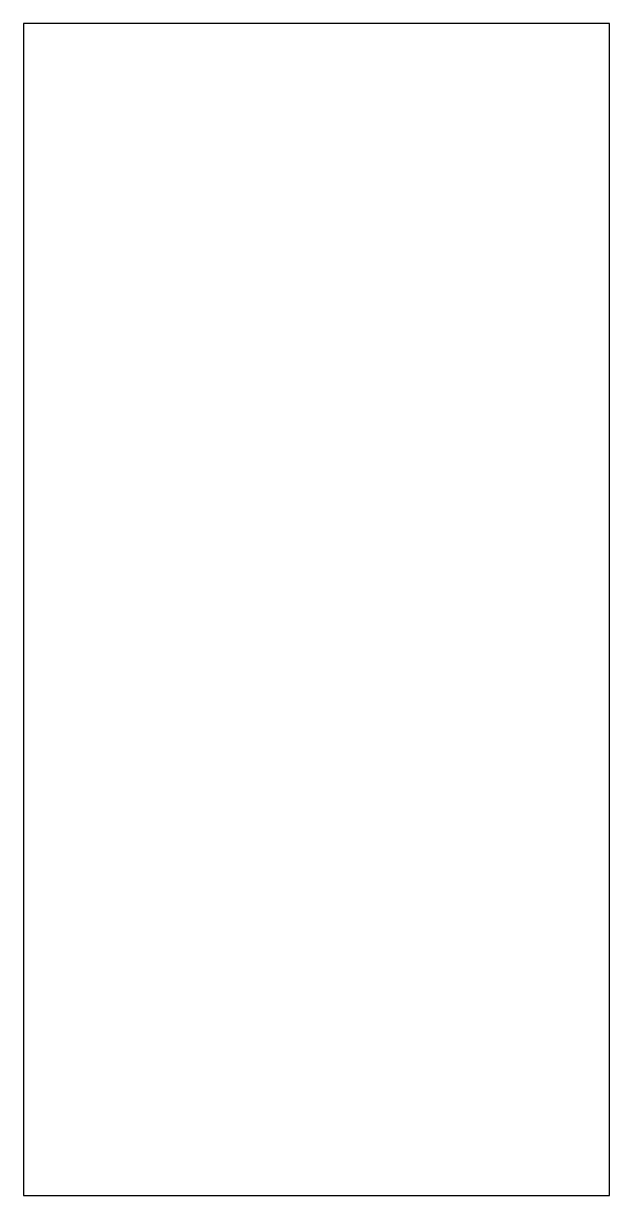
# Model space of a CAD drawing. Header units: millimetres. Extents: x 0 to 24, y 0 to 48.
import ezdxf

# ---------------------------------------------------------------- set-up
doc = ezdxf.new("R2010")
doc.units = ezdxf.units.MM
doc.layers.add('EDGE_CUTS', color=3, linetype='Continuous')

msp = doc.modelspace()

# ---------------------------------------------------------------- linework, layer by layer
at = {"layer": 'EDGE_CUTS'}
msp.add_lwpolyline([(0, 0), (24, 0), (24, 48), (0, 48)], close=True, dxfattribs=at)

doc.saveas('drawing.dxf')
